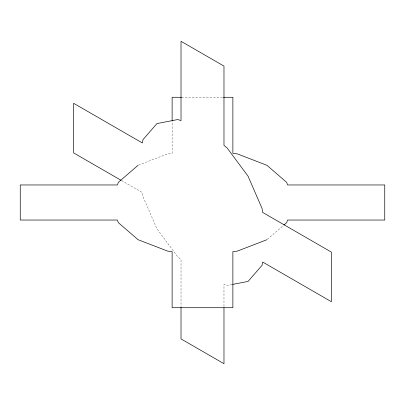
<?xml version="1.0" encoding="UTF-8"?>
<svg xmlns="http://www.w3.org/2000/svg" width="405" height="405" viewBox="0 0 405 405"><rect width="100%" height="100%" fill="white"/><g stroke="black" fill="none" stroke-linecap="round" stroke-linejoin="round"><path stroke-width="0.3" stroke-dasharray="2.02 1.52" d="M267.406 239.294L283.399 225.479M138.647 165.073L167.63 153.895L172.125 153.379L172.125 121.232M232.075 284.523L227.159 285.474L223.98 284.371L223.98 307.041M181.521 97.281L223.479 97.281M121.616 180.605L142.337 192.567L142.97 196.602L156.938 228.805L177.841 257.003L181.02 259.57L181.02 306.793"/><path stroke-width="0.61" d="M138.065 165.301L118.311 182.366L117.415 184.964L20.25 184.964L20.25 220.036L117.415 220.036L118.311 222.634L138.065 239.699L167.63 251.105L172.125 251.621L172.125 307.719L232.875 307.719L232.875 251.621L237.37 251.105L266.935 239.699M283.865 225.074L286.689 222.634L287.585 220.036L384.75 220.036L384.75 184.964L287.585 184.964L286.689 182.366L266.935 165.301L237.37 153.895L232.875 153.379L232.875 97.281L223.479 97.281M232.693 284.401L248.062 281.414L262.03 265.341L262.663 262.035L331.371 301.705L331.371 252.102L262.663 212.433L262.03 208.398L248.062 176.195L227.159 147.997L223.98 145.43L223.98 66.091L181.02 41.295L181.02 120.629L177.841 119.526L156.938 123.586L142.97 139.659L142.337 142.965L73.629 103.295L73.629 152.898L121.07 180.291M181.521 97.281L172.125 97.281L172.125 120.599M223.98 307.668L223.98 363.705L181.02 338.909L181.02 307.425"/></g></svg>
